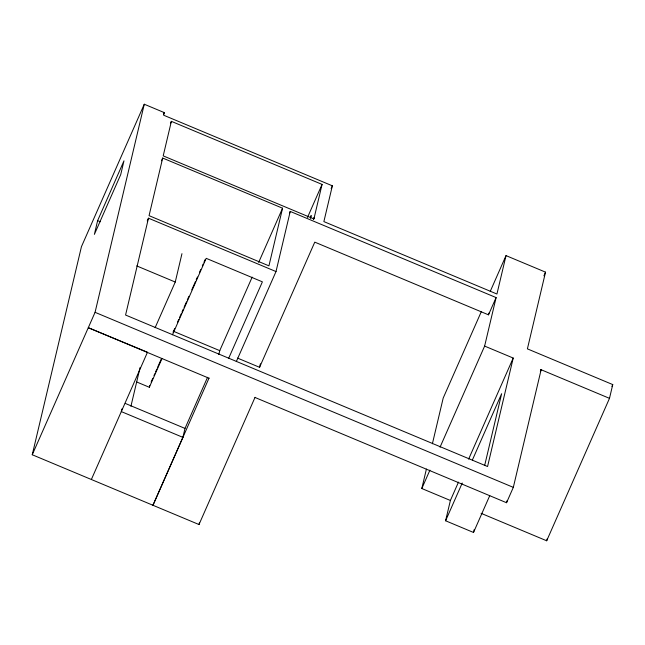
<?xml version="1.0" encoding="UTF-8"?>
<svg xmlns="http://www.w3.org/2000/svg" width="645" height="645" viewBox="0 0 645 645"><rect width="100%" height="100%" fill="white"/><g stroke="black" fill="none" stroke-linecap="round" stroke-linejoin="round"><path stroke-width="0.97" d="M255.073 397.272L198.991 524.538L32.25 454.757L81.447 246.656L144.27 104.224L164.273 112.601L163.653 115.213L332.36 185.816L323.879 221.598L496.94 294.023L506.019 255.614L545.533 272.15L527.4 348.864L612.75 384.581L609.493 398.344L546.678 540.776L481.081 513.323M97.629 220.614L94.38 234.377L120.72 174.593L123.977 160.839L97.629 220.614L100.37 221.759M32.25 454.757L95.073 312.325L144.27 104.224M236.296 361.619L276.012 271.561L148.471 218.187L125.573 315.034L487.564 466.529L513.21 358.048L484.629 346.091L496.102 297.579L290.234 211.423L289.42 213.261M162.685 158.049L149.068 215.664L268.933 265.853L282.566 208.214L162.685 158.049L161.476 160.807M171.368 121.341L163.201 155.872L313.905 218.937L322.065 184.406L171.368 121.341L170.554 123.179M121.945 408.906L121.308 411.591L182.89 437.358L153.026 505.075M130.919 406.294L140.094 367.497M136.788 382.017L149.334 387.266L149.729 385.589M155.106 327.725L175.255 282.042L181.963 253.67M182.89 437.358L185.002 428.417L207.553 377.293M152.978 505.277L209.061 378.018M218.824 354.524L219.776 350.517M198.991 524.538L199.418 522.708M276.012 271.561L290.234 211.423M237.521 358.088L259.572 367.311L260.411 363.764M310.495 218.429L311.18 215.535L310.366 217.373M489.757 495.634L473.511 532.464L445.59 520.773L450.387 500.48L421.814 488.523L426.409 469.06M432.392 443.768L443.204 398.046L481.299 311.672M259.572 367.311L314.776 242.141L488.491 314.833L488.91 313.059M484.718 465.238L501.633 393.716L472.39 460.006M473.511 532.464L474.196 529.561M255.025 397.473L506.543 502.729L507.002 500.786M506.543 502.729L513.323 487.362L541.131 369.73L540.333 371.544M546.678 540.776L547.113 538.938M163.475 114.407L164.273 112.601M147.254 220.945L148.471 218.187M91.445 479.308L147.487 352.243L88.292 327.7L209.02 378.22M151.148 381.985L152.768 378.301M153.986 375.535L154.8 373.697M155.614 371.851L156.832 369.093M157.646 367.247L161.298 358.959M173.078 332.248L174.706 328.563M177.552 322.121L178.77 319.356M179.584 317.509L181.205 313.833M182.019 311.986L183.236 309.221M184.051 307.383L186.486 301.852M187.3 300.014L188.921 296.329M191.767 289.879L195.427 281.591M196.233 279.753L197.451 276.987M199.482 272.383L200.708 269.618M202.328 265.933L203.143 264.095M203.957 262.249L205.174 259.492M149.334 387.266L161.927 358.717M172.489 334.771L206.198 258.331L262.394 281.841L228.677 358.289M252.163 277.132L219.743 350.646L173.279 331.208M258.653 262.434L282.566 208.214M307.48 217.486L322.065 184.406M331.143 188.566L332.36 185.816M490.216 291.451L506.019 255.614M488.491 314.833L496.102 297.579M421.814 488.523L429.917 470.141M440.051 447.17L484.629 346.091M543.912 275.826L545.533 272.15M450.387 500.48L458.49 482.097M468.625 459.127L513.21 358.048M445.59 520.773L462.239 483.024M611.936 386.419L612.75 384.581M540.55 369.488L609.493 398.344M136.724 265.917L175.255 282.042M95.073 312.325L513.323 487.362M125.259 403.415L185.002 428.417M314.228 217.558L313.446 219.389L314.228 217.558"/></g></svg>
